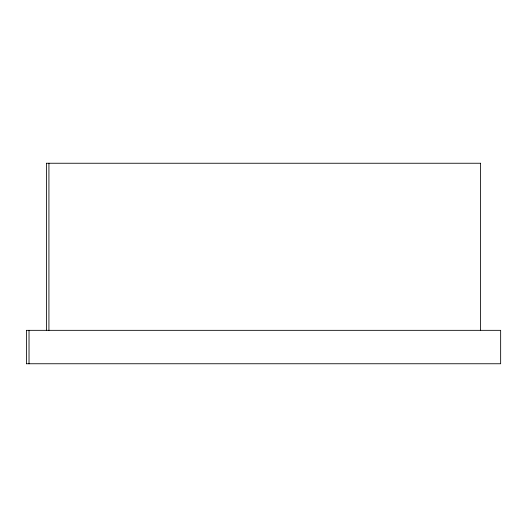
<?xml version="1.0" encoding="UTF-8"?>
<svg xmlns="http://www.w3.org/2000/svg" width="527" height="527" viewBox="0 0 527 527"><rect width="100%" height="100%" fill="white"/><g stroke="black" fill="none" stroke-linecap="round" stroke-linejoin="round"><path stroke-width="0.79" d="M46.402 163.245L480.598 163.245M26.35 330.337L500.65 330.337L500.65 363.755L26.35 363.755M480.44 163.245L480.44 330.337M48.925 163.245L48.925 330.337M46.495 163.245L46.495 330.337M29.025 330.337L29.025 363.755M26.469 330.337L26.469 363.755"/></g></svg>
